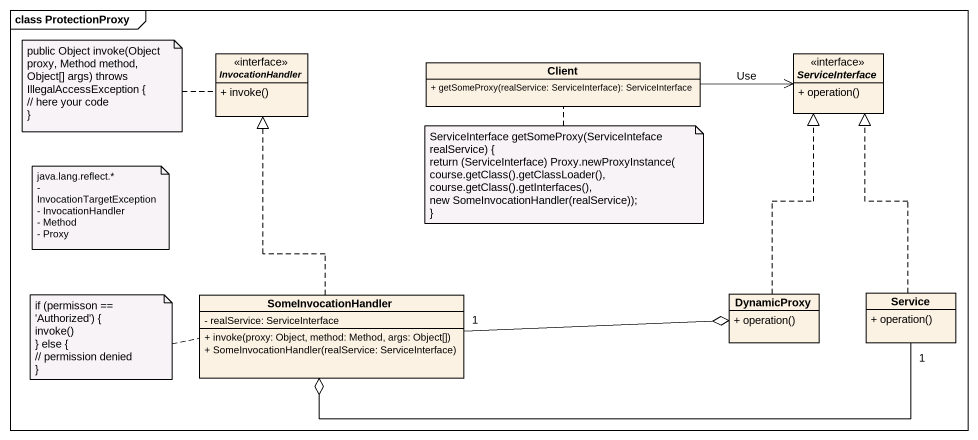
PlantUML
@startuml
mainframe class ProtectionProxy
hide circle
hide empty members
skinparam classAttributeIconSize 0
interface InvocationHandler {
  + invoke()
}
class Client {
  + getSomeProxy(realService: ServiceInterface): ServiceInterface
}
interface ServiceInterface {
  + operation()
}
class SomeInvocationHandler {
  - realService: ServiceInterface
  + invoke(proxy: Object, method: Method, args: Object[])
  + SomeInvocationHandler(realService: ServiceInterface)
}
class DynamicProxy {
  + operation()
}
class Service {
  + operation()
}
Client -right-> ServiceInterface : Use
SomeInvocationHandler .up.|> InvocationHandler
SomeInvocationHandler "1" -right-o DynamicProxy
DynamicProxy .up.|> ServiceInterface
Service .up.|> ServiceInterface
Service "1" -left-o SomeInvocationHandler
note left of InvocationHandler
  public Object invoke(Object proxy, Method method, Object[] args) throws IllegalAccessException {
  // here your code
  ~}
end note
note bottom of Client
  ServiceInterface getSomeProxy(ServiceInteface realService) {
  return (ServiceInterface) Proxy.newProxyInstance(
  course.getClass().getClassLoader(),
  course.getClass().getInterfaces(),
  new SomeInvocationHandler(realService));
  ~}
end note
note as N3
  java.lang.reflect.*
  - InvocationTargetException
  - InvocationHandler
  - Method
  - Proxy
end note
note left of SomeInvocationHandler
  if (permisson == 'Authorized') {
  invoke()
  ~} else {
  // permission denied
  ~}
end note
@enduml
